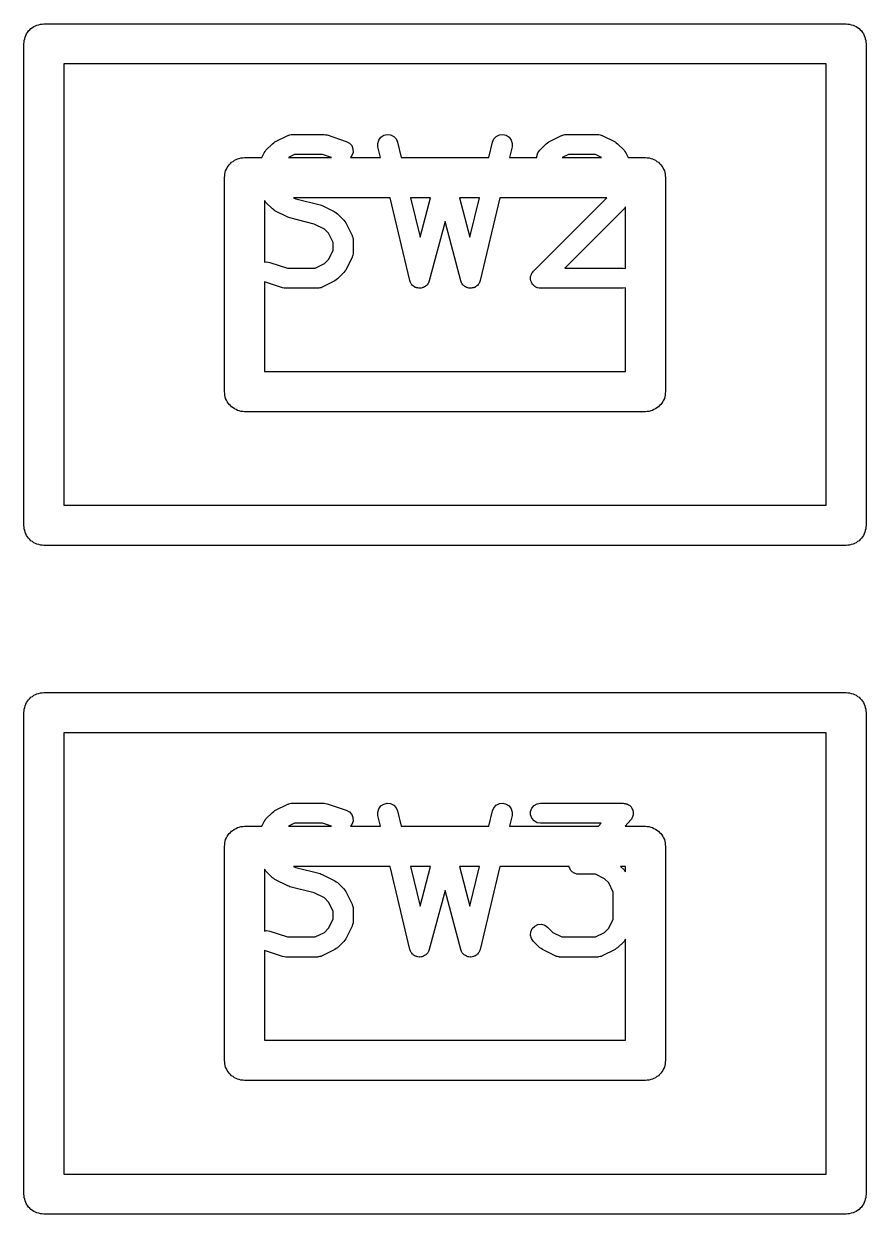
# Model space of a CAD drawing. Extents: x -2.2 to 75.9, y -81.1 to 9.2.
# Drawn here: x 1.35 to 7.65, y -52.45 to -43.55 of the extents above; entities that cross this region are included whole.
import ezdxf

# ---------------------------------------------------------------- set-up
doc = ezdxf.new("R2010")
doc.units = 0
doc.header["$MEASUREMENT"] = 0
doc.layers.add('BLACK', color=7, linetype='CONTINUOUS')

msp = doc.modelspace()

# ---------------------------------------------------------------- linework, layer by layer
at = {"layer": 'Black'}
for p, q in [((1.37853, -43.6149), (1.38509, -43.6036)), ((1.38509, -43.6036), (1.39515, -43.5951)), ((1.39515, -43.5951), (1.40358, -43.5851)), ((1.40358, -43.5851), (1.41495, -43.5785)), ((1.41495, -43.5785), (1.425, -43.5701)), ((1.425, -43.5701), (1.43733, -43.5656)), ((1.43733, -43.5656), (1.4487, -43.559)), ((1.4487, -43.559), (1.46162, -43.5568)), ((1.46162, -43.5568), (1.47395, -43.5523)), ((1.47395, -43.5523), (1.48707, -43.5523)), ((1.48707, -43.5523), (1.5, -43.55)), ((1.5, -43.55), (7.5, -43.55)), ((7.5, -43.55), (7.51293, -43.5523)), ((7.51293, -43.5523), (7.52605, -43.5523)), ((7.52605, -43.5523), (7.53838, -43.5568)), ((7.53838, -43.5568), (7.5513, -43.559)), ((7.5513, -43.559), (7.56267, -43.5656)), ((7.56267, -43.5656), (7.575, -43.5701)), ((7.575, -43.5701), (7.58505, -43.5785)), ((7.58505, -43.5785), (7.59642, -43.5851)), ((7.59642, -43.5851), (7.60485, -43.5951)), ((7.60485, -43.5951), (7.61491, -43.6036)), ((7.61491, -43.6036), (7.62147, -43.6149)), ((1.35, -43.7), (1.35228, -43.6871)), ((1.35228, -43.674), (1.35677, -43.6616)), ((1.35228, -43.6871), (1.35228, -43.674)), ((1.35677, -43.6616), (1.35905, -43.6487)), ((1.35905, -43.6487), (1.36561, -43.6373)), ((1.36561, -43.6373), (1.3701, -43.625)), ((1.3701, -43.625), (1.37853, -43.6149)), ((7.62147, -43.6149), (7.6299, -43.625)), ((7.6299, -43.625), (7.63439, -43.6373)), ((7.63439, -43.6373), (7.64095, -43.6487)), ((7.64095, -43.6487), (7.64323, -43.6616)), ((7.64323, -43.6616), (7.64772, -43.674)), ((7.64772, -43.674), (7.64772, -43.6871)), ((7.64772, -43.6871), (7.65, -43.7)), ((1.35, -47.3), (1.35, -43.7)), ((7.65, -43.7), (7.65, -47.3)), ((1.65, -43.85), (1.65, -47.15)), ((7.35, -43.85), (1.65, -43.85)), ((7.35, -47.15), (7.35, -43.85)), ((3.22836, -44.4329), (3.3236, -44.3853)), ((3.3236, -44.3853), (3.32775, -44.3841)), ((3.32775, -44.3841), (3.33149, -44.3819)), ((3.33149, -44.3819), (3.34015, -44.3804)), ((3.34015, -44.3804), (3.34857, -44.3779)), ((3.34857, -44.3779), (3.35288, -44.3781)), ((3.35288, -44.3781), (3.35714, -44.3774)), ((3.35714, -44.3774), (3.59524, -44.3774)), ((3.59524, -44.3774), (3.60708, -44.3795)), ((3.60708, -44.3795), (3.61896, -44.3812)), ((3.61896, -44.3812), (3.76181, -44.4288)), ((4.00437, -44.4188), (4.0199, -44.3979)), ((4.0199, -44.3979), (4.04165, -44.3835)), ((4.04165, -44.3835), (4.06699, -44.3775)), ((4.06699, -44.3775), (4.09286, -44.3805)), ((4.09286, -44.3805), (4.11615, -44.3922)), ((4.11615, -44.3922), (4.13405, -44.4111)), ((4.86595, -44.4111), (4.88385, -44.3922)), ((4.88385, -44.3922), (4.90714, -44.3805)), ((4.90714, -44.3805), (4.93301, -44.3775)), ((4.93301, -44.3775), (4.95835, -44.3835)), ((4.95835, -44.3835), (4.9801, -44.3979)), ((4.9801, -44.3979), (4.99563, -44.4188)), ((5.27598, -44.4329), (5.37122, -44.3853)), ((5.37122, -44.3853), (5.37536, -44.3841)), ((5.37536, -44.3841), (5.37911, -44.3819)), ((5.37911, -44.3819), (5.38777, -44.3804)), ((5.38777, -44.3804), (5.39619, -44.3779)), ((5.39619, -44.3779), (5.4005, -44.3781)), ((5.4005, -44.3781), (5.40476, -44.3774)), ((5.40476, -44.3774), (5.64286, -44.3774)), ((5.64286, -44.3774), (5.64712, -44.3781)), ((5.64712, -44.3781), (5.65143, -44.3779)), ((5.65143, -44.3779), (5.65985, -44.3804)), ((5.65985, -44.3804), (5.66851, -44.3819)), ((5.66851, -44.3819), (5.67226, -44.3841)), ((5.67226, -44.3841), (5.6764, -44.3853)), ((5.6764, -44.3853), (5.77164, -44.4329)), ((3.15437, -44.5044), (3.16125, -44.4946)), ((3.16125, -44.4946), (3.20887, -44.447)), ((3.20887, -44.447), (3.21871, -44.4401)), ((3.21871, -44.4401), (3.22836, -44.4329)), ((3.76181, -44.4288), (3.78472, -44.4413)), ((3.78472, -44.4413), (3.802, -44.4607)), ((3.802, -44.4607), (3.81157, -44.485)), ((3.81157, -44.485), (3.81228, -44.511)), ((3.99693, -44.4438), (4.00437, -44.4188)), ((3.99847, -44.4698), (3.99693, -44.4438)), ((4.01757, -44.55), (3.99847, -44.4698)), ((4.13405, -44.4111), (4.14439, -44.435)), ((4.14439, -44.435), (4.17177, -44.55)), ((4.82823, -44.55), (4.85561, -44.435)), ((4.85561, -44.435), (4.86595, -44.4111)), ((5.00153, -44.4698), (4.98243, -44.55)), ((4.99563, -44.4188), (5.00307, -44.4438)), ((5.00307, -44.4438), (5.00153, -44.4698)), ((5.19393, -44.5159), (5.20887, -44.4946)), ((5.20887, -44.4946), (5.25649, -44.447)), ((5.25649, -44.447), (5.26633, -44.4401)), ((5.26633, -44.4401), (5.27598, -44.4329)), ((5.77164, -44.4329), (5.7813, -44.4401)), ((5.7813, -44.4401), (5.79113, -44.447)), ((5.79113, -44.447), (5.83875, -44.4946)), ((5.83875, -44.4946), (5.84563, -44.5044)), ((2.89515, -44.5951), (2.90358, -44.5851)), ((2.90358, -44.5851), (2.91495, -44.5785)), ((2.91495, -44.5785), (2.925, -44.5701)), ((2.925, -44.5701), (2.93733, -44.5656)), ((2.93733, -44.5656), (2.9487, -44.559)), ((2.9487, -44.559), (2.96162, -44.5568)), ((2.96162, -44.5568), (2.97395, -44.5523)), ((2.97395, -44.5523), (2.98707, -44.5523)), ((2.98707, -44.5523), (3, -44.55)), ((3, -44.55), (3.12924, -44.55)), ((3.12924, -44.55), (3.1472, -44.5141)), ((3.1472, -44.5141), (3.15437, -44.5044)), ((3.37485, -44.5274), (3.32961, -44.55)), ((3.32961, -44.55), (3.65092, -44.55)), ((3.58307, -44.5274), (3.37485, -44.5274)), ((3.65092, -44.55), (3.58307, -44.5274)), ((3.80405, -44.5357), (3.79271, -44.55)), ((3.79271, -44.55), (4.01757, -44.55)), ((3.81228, -44.511), (3.80405, -44.5357)), ((4.17177, -44.55), (4.82823, -44.55)), ((4.98243, -44.55), (5.18797, -44.55)), ((5.18719, -44.5411), (5.19393, -44.5159)), ((5.18797, -44.55), (5.18719, -44.5411)), ((5.42247, -44.5274), (5.37723, -44.55)), ((5.37723, -44.55), (5.67039, -44.55)), ((5.62515, -44.5274), (5.42247, -44.5274)), ((5.67039, -44.55), (5.62515, -44.5274)), ((5.84563, -44.5044), (5.8528, -44.5141)), ((5.8528, -44.5141), (5.87076, -44.55)), ((5.87076, -44.55), (6, -44.55)), ((6, -44.55), (6.01293, -44.5523)), ((6.01293, -44.5523), (6.02605, -44.5523)), ((6.02605, -44.5523), (6.03838, -44.5568)), ((6.03838, -44.5568), (6.0513, -44.559)), ((6.0513, -44.559), (6.06267, -44.5656)), ((6.06267, -44.5656), (6.075, -44.5701)), ((6.075, -44.5701), (6.08505, -44.5785)), ((6.08505, -44.5785), (6.09642, -44.5851)), ((6.09642, -44.5851), (6.10485, -44.5951)), ((2.85228, -44.674), (2.85677, -44.6616)), ((2.85228, -44.6871), (2.85228, -44.674)), ((2.85677, -44.6616), (2.85905, -44.6487)), ((2.85905, -44.6487), (2.86561, -44.6373)), ((2.86561, -44.6373), (2.8701, -44.625)), ((2.8701, -44.625), (2.87853, -44.6149)), ((2.87853, -44.6149), (2.88509, -44.6036)), ((2.88509, -44.6036), (2.89515, -44.5951)), ((6.10485, -44.5951), (6.11491, -44.6036)), ((6.11491, -44.6036), (6.12147, -44.6149)), ((6.12147, -44.6149), (6.1299, -44.625)), ((6.1299, -44.625), (6.13439, -44.6373)), ((6.13439, -44.6373), (6.14095, -44.6487)), ((6.14095, -44.6487), (6.14323, -44.6616)), ((6.14323, -44.6616), (6.14772, -44.674)), ((6.14772, -44.674), (6.14772, -44.6871)), ((2.85, -44.7), (2.85228, -44.6871)), ((2.85, -46.3), (2.85, -44.7)), ((6.14772, -44.6871), (6.15, -44.7)), ((6.15, -44.7), (6.15, -46.3)), ((4.089, -44.85), (3.36771, -44.85)), ((3.36771, -44.85), (3.38332, -44.8578)), ((4.23656, -45.4698), (4.089, -44.85)), ((4.2432, -44.85), (4.31364, -45.1459)), ((4.39254, -44.85), (4.2432, -44.85)), ((4.31364, -45.1459), (4.39254, -44.85)), ((4.60746, -44.85), (4.68636, -45.1459)), ((4.7568, -44.85), (4.60746, -44.85)), ((4.68636, -45.1459), (4.7568, -44.85)), ((4.911, -44.85), (4.76344, -45.4698)), ((5.7106, -44.85), (4.911, -44.85)), ((5.16125, -45.3993), (5.7106, -44.85)), ((3.15437, -44.8765), (3.15, -44.8706)), ((3.15, -44.8706), (3.15, -45.3328)), ((3.16125, -44.8864), (3.15437, -44.8765)), ((3.20887, -44.934), (3.16125, -44.8864)), ((3.21871, -44.9409), (3.20887, -44.934)), ((3.22836, -44.948), (3.21871, -44.9409)), ((3.38332, -44.8578), (3.56581, -44.9034)), ((3.56581, -44.9034), (3.5733, -44.9068)), ((3.5733, -44.9068), (3.58116, -44.9091)), ((3.58116, -44.9091), (3.6764, -44.9567)), ((5.83875, -44.934), (5.39535, -45.3774)), ((5.84123, -44.9304), (5.83875, -44.934)), ((5.84446, -44.9276), (5.84123, -44.9304)), ((5.84864, -44.9199), (5.84446, -44.9276)), ((5.85, -44.9179), (5.84864, -44.9199)), ((5.85, -45.3803), (5.85, -44.9179)), ((3.3236, -44.9957), (3.22836, -44.948)), ((3.33146, -44.998), (3.3236, -44.9957)), ((3.33895, -45.0013), (3.33146, -44.998)), ((3.52144, -45.047), (3.33895, -45.0013)), ((3.6764, -44.9567), (3.68606, -44.9639)), ((3.68606, -44.9639), (3.69589, -44.9708)), ((3.69589, -44.9708), (3.74351, -45.0184)), ((3.74351, -45.0184), (3.75039, -45.0282)), ((3.75039, -45.0282), (3.75756, -45.0379)), ((4.5, -45.0292), (4.38199, -45.4717)), ((4.61801, -45.4717), (4.5, -45.0292)), ((3.59843, -45.0854), (3.52144, -45.047)), ((3.62884, -45.1159), (3.59843, -45.0854)), ((3.6631, -45.1844), (3.62884, -45.1159)), ((3.75756, -45.0379), (3.80518, -45.1331)), ((3.6631, -45.2442), (3.6631, -45.1844)), ((3.80518, -45.1331), (3.80641, -45.1373)), ((3.80641, -45.1373), (3.80857, -45.141)), ((3.80857, -45.141), (3.8101, -45.1497)), ((3.8101, -45.1497), (3.8126, -45.1581)), ((3.8126, -45.1581), (3.81234, -45.1624)), ((3.81234, -45.1624), (3.8131, -45.1667)), ((3.8131, -45.1667), (3.8131, -45.2619)), ((3.62884, -45.3127), (3.6631, -45.2442)), ((3.80518, -45.2954), (3.75756, -45.3907)), ((3.80641, -45.2913), (3.80518, -45.2954)), ((3.80857, -45.2876), (3.80641, -45.2913)), ((3.8101, -45.2789), (3.80857, -45.2876)), ((3.8126, -45.2705), (3.8101, -45.2789)), ((3.8131, -45.2619), (3.81234, -45.2662)), ((3.81234, -45.2662), (3.8126, -45.2705)), ((3.15, -45.3328), (3.16462, -45.3298)), ((3.16462, -45.3298), (3.19038, -45.3336)), ((3.19038, -45.3336), (3.32169, -45.3774)), ((3.32169, -45.3774), (3.52991, -45.3774)), ((3.52991, -45.3774), (3.59843, -45.3431)), ((3.59843, -45.3431), (3.62884, -45.3127)), ((5.39535, -45.3774), (5.83333, -45.3774)), ((5.83333, -45.3774), (5.85, -45.3803)), ((3.28581, -45.5235), (3.15, -45.4783)), ((3.15, -45.4783), (3.15, -46.15)), ((3.6764, -45.4718), (3.58116, -45.5195)), ((3.68606, -45.4647), (3.6764, -45.4718)), ((3.69589, -45.4578), (3.68606, -45.4647)), ((3.74351, -45.4102), (3.69589, -45.4578)), ((3.75039, -45.4003), (3.74351, -45.4102)), ((3.75756, -45.3907), (3.75039, -45.4003)), ((4.2396, -45.4768), (4.23656, -45.4698)), ((4.24159, -45.4842), (4.2396, -45.4768)), ((4.37877, -45.4786), (4.37658, -45.486)), ((4.38199, -45.4717), (4.37877, -45.4786)), ((4.62123, -45.4786), (4.61801, -45.4717)), ((4.62342, -45.486), (4.62123, -45.4786)), ((4.7604, -45.4768), (4.75841, -45.4842)), ((4.76344, -45.4698), (4.7604, -45.4768)), ((5.13957, -45.4458), (5.14042, -45.4427)), ((5.14042, -45.4556), (5.13957, -45.4458)), ((5.14042, -45.4394), (5.14378, -45.4301)), ((5.14042, -45.4427), (5.14042, -45.4394)), ((5.14042, -45.4654), (5.14042, -45.4556)), ((5.14155, -45.4685), (5.14042, -45.4654)), ((5.14184, -45.4718), (5.14155, -45.4685)), ((5.14598, -45.4807), (5.14184, -45.4718)), ((5.14378, -45.4301), (5.14631, -45.4207)), ((5.14631, -45.4207), (5.1482, -45.418)), ((5.1482, -45.418), (5.14933, -45.4149)), ((5.14933, -45.4149), (5.15563, -45.4074)), ((5.15563, -45.4074), (5.16125, -45.3993)), ((3.29769, -45.5253), (3.28581, -45.5235)), ((3.30952, -45.5274), (3.29769, -45.5253)), ((3.54762, -45.5274), (3.30952, -45.5274)), ((3.55188, -45.5266), (3.54762, -45.5274)), ((3.55619, -45.5269), (3.55188, -45.5266)), ((3.56461, -45.5244), (3.55619, -45.5269)), ((3.57327, -45.5229), (3.56461, -45.5244)), ((3.57702, -45.5207), (3.57327, -45.5229)), ((3.58116, -45.5195), (3.57702, -45.5207)), ((4.24473, -45.4886), (4.24159, -45.4842)), ((4.2469, -45.4937), (4.24473, -45.4886)), ((4.25216, -45.4992), (4.2469, -45.4937)), ((4.25655, -45.5055), (4.25216, -45.4992)), ((4.26104, -45.5086), (4.25655, -45.5055)), ((4.2648, -45.5126), (4.26104, -45.5086)), ((4.27163, -45.516), (4.2648, -45.5126)), ((4.27791, -45.5204), (4.27163, -45.516)), ((4.2832, -45.5218), (4.27791, -45.5204)), ((4.28809, -45.5243), (4.2832, -45.5218)), ((4.29569, -45.5251), (4.28809, -45.5243)), ((4.30308, -45.5271), (4.29569, -45.5251)), ((4.30853, -45.5266), (4.30308, -45.5271)), ((4.31396, -45.5272), (4.30853, -45.5266)), ((4.32141, -45.5255), (4.31396, -45.5272)), ((4.32902, -45.5248), (4.32141, -45.5255)), ((4.33397, -45.5225), (4.32902, -45.5248)), ((4.3393, -45.5212), (4.33397, -45.5225)), ((4.34569, -45.517), (4.3393, -45.5212)), ((4.35262, -45.5138), (4.34569, -45.517)), ((4.35648, -45.5099), (4.35262, -45.5138)), ((4.36105, -45.5069), (4.35648, -45.5099)), ((4.36561, -45.5007), (4.36105, -45.5069)), ((4.37101, -45.4953), (4.36561, -45.5007)), ((4.37332, -45.4904), (4.37101, -45.4953)), ((4.37658, -45.486), (4.37332, -45.4904)), ((4.62668, -45.4904), (4.62342, -45.486)), ((4.62899, -45.4953), (4.62668, -45.4904)), ((4.63439, -45.5007), (4.62899, -45.4953)), ((4.63895, -45.5069), (4.63439, -45.5007)), ((4.64352, -45.5099), (4.63895, -45.5069)), ((4.64739, -45.5138), (4.64352, -45.5099)), ((4.65431, -45.517), (4.64739, -45.5138)), ((4.6607, -45.5212), (4.65431, -45.517)), ((4.66602, -45.5225), (4.6607, -45.5212)), ((4.67098, -45.5248), (4.66602, -45.5225)), ((4.6786, -45.5255), (4.67098, -45.5248)), ((4.68604, -45.5272), (4.6786, -45.5255)), ((4.69147, -45.5266), (4.68604, -45.5272)), ((4.69692, -45.5271), (4.69147, -45.5266)), ((4.70432, -45.5251), (4.69692, -45.5271)), ((4.71191, -45.5243), (4.70432, -45.5251)), ((4.7168, -45.5218), (4.71191, -45.5243)), ((4.72209, -45.5204), (4.7168, -45.5218)), ((4.72837, -45.516), (4.72209, -45.5204)), ((4.7352, -45.5126), (4.72837, -45.516)), ((4.73895, -45.5086), (4.7352, -45.5126)), ((4.74345, -45.5055), (4.73895, -45.5086)), ((4.74784, -45.4992), (4.74345, -45.5055)), ((4.7531, -45.4937), (4.74784, -45.4992)), ((4.75527, -45.4886), (4.7531, -45.4937)), ((4.75841, -45.4842), (4.75527, -45.4886)), ((5.14933, -45.4899), (5.14598, -45.4807)), ((5.15145, -45.4924), (5.14933, -45.4899)), ((5.15285, -45.4954), (5.15145, -45.4924)), ((5.15978, -45.5023), (5.15285, -45.4954)), ((5.16608, -45.5098), (5.15978, -45.5023)), ((5.16893, -45.5115), (5.16608, -45.5098)), ((5.17127, -45.5138), (5.16893, -45.5115)), ((5.18015, -45.518), (5.17127, -45.5138)), ((5.18863, -45.5229), (5.18015, -45.518)), ((5.19188, -45.5234), (5.18863, -45.5229)), ((5.19487, -45.5248), (5.19188, -45.5234)), ((5.20464, -45.5257), (5.19487, -45.5248)), ((5.21429, -45.5274), (5.20464, -45.5257)), ((5.83333, -45.5274), (5.21429, -45.5274)), ((5.85, -45.5244), (5.83333, -45.5274)), ((5.85, -46.15), (5.85, -45.5244)), ((3.15, -46.15), (5.85, -46.15)), ((2.85228, -46.3129), (2.85, -46.3)), ((2.85228, -46.326), (2.85228, -46.3129)), ((2.85677, -46.3384), (2.85228, -46.326)), ((2.85905, -46.3513), (2.85677, -46.3384)), ((2.86561, -46.3627), (2.85905, -46.3513)), ((2.8701, -46.375), (2.86561, -46.3627)), ((6.13439, -46.3627), (6.1299, -46.375)), ((6.14095, -46.3513), (6.13439, -46.3627)), ((6.14323, -46.3384), (6.14095, -46.3513)), ((6.14772, -46.326), (6.14323, -46.3384)), ((6.15, -46.3), (6.14772, -46.3129)), ((6.14772, -46.3129), (6.14772, -46.326)), ((2.87853, -46.3851), (2.8701, -46.375)), ((2.88509, -46.3964), (2.87853, -46.3851)), ((2.89515, -46.4049), (2.88509, -46.3964)), ((2.90358, -46.4149), (2.89515, -46.4049)), ((2.91495, -46.4215), (2.90358, -46.4149)), ((2.925, -46.4299), (2.91495, -46.4215)), ((2.93733, -46.4344), (2.925, -46.4299)), ((2.9487, -46.441), (2.93733, -46.4344)), ((2.96162, -46.4432), (2.9487, -46.441)), ((2.97395, -46.4477), (2.96162, -46.4432)), ((2.98707, -46.4477), (2.97395, -46.4477)), ((3, -46.45), (2.98707, -46.4477)), ((6, -46.45), (3, -46.45)), ((6.01293, -46.4477), (6, -46.45)), ((6.02605, -46.4477), (6.01293, -46.4477)), ((6.03838, -46.4432), (6.02605, -46.4477)), ((6.0513, -46.441), (6.03838, -46.4432)), ((6.06267, -46.4344), (6.0513, -46.441)), ((6.075, -46.4299), (6.06267, -46.4344)), ((6.08505, -46.4215), (6.075, -46.4299)), ((6.09642, -46.4149), (6.08505, -46.4215)), ((6.10485, -46.4049), (6.09642, -46.4149)), ((6.11491, -46.3964), (6.10485, -46.4049)), ((6.12147, -46.3851), (6.11491, -46.3964)), ((6.1299, -46.375), (6.12147, -46.3851)), ((1.65, -47.15), (7.35, -47.15)), ((1.35228, -47.3129), (1.35, -47.3)), ((1.35228, -47.326), (1.35228, -47.3129)), ((1.35677, -47.3384), (1.35228, -47.326)), ((1.35905, -47.3513), (1.35677, -47.3384)), ((7.64323, -47.3384), (7.64095, -47.3513)), ((7.64772, -47.326), (7.64323, -47.3384)), ((7.65, -47.3), (7.64772, -47.3129)), ((7.64772, -47.3129), (7.64772, -47.326)), ((1.36561, -47.3627), (1.35905, -47.3513)), ((1.3701, -47.375), (1.36561, -47.3627)), ((1.37853, -47.3851), (1.3701, -47.375)), ((1.38509, -47.3964), (1.37853, -47.3851)), ((1.39515, -47.4049), (1.38509, -47.3964)), ((1.40358, -47.4149), (1.39515, -47.4049)), ((1.41495, -47.4215), (1.40358, -47.4149)), ((1.425, -47.4299), (1.41495, -47.4215)), ((1.43733, -47.4344), (1.425, -47.4299)), ((1.4487, -47.441), (1.43733, -47.4344)), ((7.56267, -47.4344), (7.5513, -47.441)), ((7.575, -47.4299), (7.56267, -47.4344)), ((7.58505, -47.4215), (7.575, -47.4299)), ((7.59642, -47.4149), (7.58505, -47.4215)), ((7.60485, -47.4049), (7.59642, -47.4149)), ((7.61491, -47.3964), (7.60485, -47.4049)), ((7.62147, -47.3851), (7.61491, -47.3964)), ((7.6299, -47.375), (7.62147, -47.3851)), ((7.63439, -47.3627), (7.6299, -47.375)), ((7.64095, -47.3513), (7.63439, -47.3627)), ((1.46162, -47.4432), (1.4487, -47.441)), ((1.47395, -47.4477), (1.46162, -47.4432)), ((1.48707, -47.4477), (1.47395, -47.4477)), ((1.5, -47.45), (1.48707, -47.4477)), ((7.5, -47.45), (1.5, -47.45)), ((7.51293, -47.4477), (7.5, -47.45)), ((7.52605, -47.4477), (7.51293, -47.4477)), ((7.53838, -47.4432), (7.52605, -47.4477)), ((7.5513, -47.441), (7.53838, -47.4432)), ((1.39515, -48.5951), (1.40358, -48.5851)), ((1.40358, -48.5851), (1.41495, -48.5785)), ((1.41495, -48.5785), (1.425, -48.5701)), ((1.425, -48.5701), (1.43733, -48.5656)), ((1.43733, -48.5656), (1.4487, -48.559)), ((1.4487, -48.559), (1.46162, -48.5568)), ((1.46162, -48.5568), (1.47395, -48.5523)), ((1.47395, -48.5523), (1.48707, -48.5523)), ((1.48707, -48.5523), (1.5, -48.55)), ((1.5, -48.55), (7.5, -48.55)), ((7.5, -48.55), (7.51293, -48.5523)), ((7.51293, -48.5523), (7.52605, -48.5523)), ((7.52605, -48.5523), (7.53838, -48.5568)), ((7.53838, -48.5568), (7.5513, -48.559)), ((7.5513, -48.559), (7.56267, -48.5656)), ((7.56267, -48.5656), (7.575, -48.5701)), ((7.575, -48.5701), (7.58505, -48.5785)), ((7.58505, -48.5785), (7.59642, -48.5851)), ((7.59642, -48.5851), (7.60485, -48.5951)), ((1.35228, -48.674), (1.35677, -48.6616)), ((1.35228, -48.6871), (1.35228, -48.674)), ((1.35677, -48.6616), (1.35905, -48.6487)), ((1.35905, -48.6487), (1.36561, -48.6373)), ((1.36561, -48.6373), (1.3701, -48.625)), ((1.3701, -48.625), (1.37853, -48.6149)), ((1.37853, -48.6149), (1.38509, -48.6036)), ((1.38509, -48.6036), (1.39515, -48.5951)), ((7.60485, -48.5951), (7.61491, -48.6036)), ((7.61491, -48.6036), (7.62147, -48.6149)), ((7.62147, -48.6149), (7.6299, -48.625)), ((7.6299, -48.625), (7.63439, -48.6373)), ((7.63439, -48.6373), (7.64095, -48.6487)), ((7.64095, -48.6487), (7.64323, -48.6616)), ((7.64323, -48.6616), (7.64772, -48.674)), ((7.64772, -48.674), (7.64772, -48.6871)), ((1.35, -48.7), (1.35228, -48.6871)), ((1.35, -52.3), (1.35, -48.7)), ((7.64772, -48.6871), (7.65, -48.7)), ((7.65, -48.7), (7.65, -52.3)), ((1.65, -48.85), (1.65, -52.15)), ((7.35, -48.85), (1.65, -48.85)), ((7.35, -52.15), (7.35, -48.85)), ((3.22836, -49.4329), (3.3236, -49.3853)), ((3.3236, -49.3853), (3.32775, -49.3841)), ((3.32775, -49.3841), (3.33149, -49.3819)), ((3.33149, -49.3819), (3.34015, -49.3804)), ((3.34015, -49.3804), (3.34857, -49.3779)), ((3.34857, -49.3779), (3.35288, -49.3781)), ((3.35288, -49.3781), (3.35714, -49.3774)), ((3.35714, -49.3774), (3.59524, -49.3774)), ((3.59524, -49.3774), (3.60708, -49.3795)), ((3.60708, -49.3795), (3.61896, -49.3812)), ((3.61896, -49.3812), (3.76181, -49.4288)), ((4.0199, -49.3979), (4.04165, -49.3835)), ((4.04165, -49.3835), (4.06699, -49.3775)), ((4.06699, -49.3775), (4.09286, -49.3805)), ((4.09286, -49.3805), (4.11615, -49.3922)), ((4.11615, -49.3922), (4.13405, -49.4111)), ((4.86595, -49.4111), (4.88385, -49.3922)), ((4.88385, -49.3922), (4.90714, -49.3805)), ((4.90714, -49.3805), (4.93301, -49.3775)), ((4.93301, -49.3775), (4.95835, -49.3835)), ((4.95835, -49.3835), (4.9801, -49.3979)), ((5.14933, -49.4149), (5.16608, -49.3949)), ((5.16608, -49.3949), (5.18863, -49.3819)), ((5.18863, -49.3819), (5.21429, -49.3774)), ((5.21429, -49.3774), (5.83333, -49.3774)), ((5.83333, -49.3774), (5.84055, -49.3787)), ((5.84055, -49.3787), (5.84788, -49.3788)), ((5.84788, -49.3788), (5.85329, -49.3809)), ((5.85329, -49.3809), (5.85899, -49.3819)), ((5.85899, -49.3819), (5.86533, -49.3856)), ((5.86533, -49.3856), (5.87217, -49.3882)), ((5.87217, -49.3882), (5.87653, -49.392)), ((5.87653, -49.392), (5.88154, -49.3949)), ((5.88154, -49.3949), (5.88625, -49.4005)), ((3.16125, -49.4946), (3.20887, -49.447)), ((3.20887, -49.447), (3.21871, -49.4401)), ((3.21871, -49.4401), (3.22836, -49.4329)), ((3.76181, -49.4288), (3.78472, -49.4413)), ((3.78472, -49.4413), (3.802, -49.4607)), ((3.802, -49.4607), (3.81157, -49.485)), ((3.99693, -49.4437), (4.00437, -49.4188)), ((3.99847, -49.4698), (3.99693, -49.4437)), ((4.01757, -49.55), (3.99847, -49.4698)), ((4.00437, -49.4188), (4.0199, -49.3979)), ((4.13405, -49.4111), (4.14439, -49.435)), ((4.14439, -49.435), (4.17177, -49.55)), ((4.82823, -49.55), (4.85561, -49.435)), ((4.85561, -49.435), (4.86595, -49.4111)), ((4.9801, -49.3979), (4.99563, -49.4188)), ((5.00153, -49.4698), (4.98243, -49.55)), ((4.99563, -49.4188), (5.00307, -49.4437)), ((5.00307, -49.4437), (5.00153, -49.4698)), ((5.14042, -49.4394), (5.14933, -49.4149)), ((5.14042, -49.4654), (5.14042, -49.4394)), ((5.14933, -49.4899), (5.14042, -49.4654)), ((5.88625, -49.4005), (5.89177, -49.4054)), ((5.89177, -49.4054), (5.89457, -49.4104)), ((5.89457, -49.4104), (5.89829, -49.4149)), ((5.89829, -49.4149), (5.90079, -49.4218)), ((5.90327, -49.4795), (5.90027, -49.4844)), ((5.90079, -49.4218), (5.90433, -49.4282)), ((5.90469, -49.4723), (5.90327, -49.4795)), ((5.90433, -49.4282), (5.90521, -49.4339)), ((5.90719, -49.4654), (5.90469, -49.4723)), ((5.90521, -49.4339), (5.90719, -49.4394)), ((5.90719, -49.4394), (5.90719, -49.4467)), ((5.90719, -49.4467), (5.90832, -49.4539)), ((5.90832, -49.4539), (5.90719, -49.4596)), ((5.90719, -49.4596), (5.90719, -49.4654)), ((2.91495, -49.5785), (2.925, -49.5701)), ((2.925, -49.5701), (2.93733, -49.5656)), ((2.93733, -49.5656), (2.9487, -49.559)), ((2.9487, -49.559), (2.96162, -49.5568)), ((2.96162, -49.5568), (2.97395, -49.5523)), ((2.97395, -49.5523), (2.98707, -49.5523)), ((2.98707, -49.5523), (3, -49.55)), ((3, -49.55), (3.12924, -49.55)), ((3.12924, -49.55), (3.1472, -49.5141)), ((3.1472, -49.5141), (3.15437, -49.5044)), ((3.15437, -49.5044), (3.16125, -49.4946)), ((3.37485, -49.5274), (3.32961, -49.55)), ((3.32961, -49.55), (3.65092, -49.55)), ((3.58307, -49.5274), (3.37485, -49.5274)), ((3.65092, -49.55), (3.58307, -49.5274)), ((3.80405, -49.5357), (3.79271, -49.55)), ((3.79271, -49.55), (4.01757, -49.55)), ((3.81228, -49.511), (3.80405, -49.5357)), ((3.81157, -49.485), (3.81228, -49.511)), ((4.17177, -49.55), (4.82823, -49.55)), ((4.98243, -49.55), (5.64826, -49.55)), ((5.16608, -49.5098), (5.14933, -49.4899)), ((5.18863, -49.5229), (5.16608, -49.5098)), ((5.21429, -49.5274), (5.18863, -49.5229)), ((5.66805, -49.5274), (5.21429, -49.5274)), ((5.64826, -49.55), (5.66805, -49.5274)), ((5.88978, -49.5018), (5.84757, -49.55)), ((5.84757, -49.55), (6, -49.55)), ((5.89357, -49.4955), (5.88978, -49.5018)), ((5.89829, -49.4899), (5.89357, -49.4955)), ((5.90027, -49.4844), (5.89829, -49.4899)), ((6, -49.55), (6.01293, -49.5523)), ((6.01293, -49.5523), (6.02605, -49.5523)), ((6.02605, -49.5523), (6.03838, -49.5568)), ((6.03838, -49.5568), (6.0513, -49.559)), ((6.0513, -49.559), (6.06267, -49.5656)), ((6.06267, -49.5656), (6.075, -49.5701)), ((6.075, -49.5701), (6.08505, -49.5785)), ((2.85228, -49.674), (2.85677, -49.6616)), ((2.85677, -49.6616), (2.85905, -49.6487)), ((2.85905, -49.6487), (2.86561, -49.6373)), ((2.86561, -49.6373), (2.8701, -49.625)), ((2.8701, -49.625), (2.87853, -49.6149)), ((2.87853, -49.6149), (2.88509, -49.6036)), ((2.88509, -49.6036), (2.89515, -49.5951)), ((2.89515, -49.5951), (2.90358, -49.5851)), ((2.90358, -49.5851), (2.91495, -49.5785)), ((6.08505, -49.5785), (6.09642, -49.5851)), ((6.09642, -49.5851), (6.10485, -49.5951)), ((6.10485, -49.5951), (6.11491, -49.6036)), ((6.11491, -49.6036), (6.12147, -49.6149)), ((6.12147, -49.6149), (6.1299, -49.625)), ((6.1299, -49.625), (6.13439, -49.6373)), ((6.13439, -49.6373), (6.14095, -49.6487)), ((6.14095, -49.6487), (6.14323, -49.6616)), ((6.14323, -49.6616), (6.14772, -49.674)), ((2.85, -49.7), (2.85228, -49.6871)), ((2.85, -51.3), (2.85, -49.7)), ((2.85228, -49.6871), (2.85228, -49.674)), ((6.14772, -49.674), (6.14772, -49.6871)), ((6.14772, -49.6871), (6.15, -49.7)), ((6.15, -49.7), (6.15, -51.3)), ((3.15437, -49.8765), (3.15, -49.8706)), ((3.15, -49.8706), (3.15, -50.3328)), ((3.16125, -49.8864), (3.15437, -49.8765)), ((3.20887, -49.934), (3.16125, -49.8864)), ((4.089, -49.85), (3.36771, -49.85)), ((3.36771, -49.85), (3.38332, -49.8578)), ((3.38332, -49.8578), (3.56581, -49.9034)), ((3.56581, -49.9034), (3.5733, -49.9068)), ((3.5733, -49.9068), (3.58116, -49.9091)), ((3.58116, -49.9091), (3.6764, -49.9567)), ((4.23656, -50.4698), (4.089, -49.85)), ((4.2432, -49.85), (4.31364, -50.1459)), ((4.39254, -49.85), (4.2432, -49.85)), ((4.31364, -50.1459), (4.39254, -49.85)), ((4.60746, -49.85), (4.68636, -50.1459)), ((4.7568, -49.85), (4.60746, -49.85)), ((4.68636, -50.1459), (4.7568, -49.85)), ((4.911, -49.85), (4.76344, -50.4698)), ((5.42746, -49.85), (4.911, -49.85)), ((5.42812, -49.8518), (5.42746, -49.85)), ((5.42901, -49.8575), (5.42812, -49.8518)), ((5.43254, -49.8639), (5.42901, -49.8575)), ((5.43505, -49.8708), (5.43254, -49.8639)), ((5.43877, -49.8753), (5.43505, -49.8708)), ((5.44156, -49.8803), (5.43877, -49.8753)), ((5.44708, -49.8852), (5.44156, -49.8803)), ((5.45179, -49.8908), (5.44708, -49.8852)), ((5.45681, -49.8937), (5.45179, -49.8908)), ((5.46116, -49.8975), (5.45681, -49.8937)), ((5.468, -49.9001), (5.46116, -49.8975)), ((5.47435, -49.9038), (5.468, -49.9001)), ((5.48005, -49.9048), (5.47435, -49.9038)), ((5.48545, -49.9069), (5.48005, -49.9048)), ((5.49278, -49.9071), (5.48545, -49.9069)), ((5.5, -49.9083), (5.49278, -49.9071)), ((5.62515, -49.9083), (5.5, -49.9083)), ((5.69367, -49.9426), (5.62515, -49.9083)), ((5.81321, -49.85), (5.83875, -49.8755)), ((5.85, -49.85), (5.81321, -49.85)), ((5.83875, -49.8755), (5.84563, -49.8854)), ((5.84563, -49.8854), (5.85, -49.8913)), ((5.85, -49.8913), (5.85, -49.85)), ((3.21871, -49.9409), (3.20887, -49.934)), ((3.22836, -49.948), (3.21871, -49.9409)), ((3.3236, -49.9957), (3.22836, -49.948)), ((3.33146, -49.998), (3.3236, -49.9957)), ((3.33895, -50.0013), (3.33146, -49.998)), ((3.52144, -50.047), (3.33895, -50.0013)), ((3.6764, -49.9567), (3.68606, -49.9639)), ((3.68606, -49.9639), (3.69589, -49.9708)), ((3.69589, -49.9708), (3.74351, -50.0184)), ((5.72408, -49.973), (5.69367, -49.9426)), ((5.75833, -50.0415), (5.72408, -49.973)), ((3.59843, -50.0854), (3.52144, -50.047)), ((3.62884, -50.1159), (3.59843, -50.0854)), ((3.74351, -50.0184), (3.75039, -50.0282)), ((3.75039, -50.0282), (3.75756, -50.0379)), ((3.75756, -50.0379), (3.80518, -50.1331)), ((4.5, -50.0292), (4.38199, -50.4717)), ((4.61801, -50.4717), (4.5, -50.0292)), ((5.75833, -50.2442), (5.75833, -50.0415)), ((3.6631, -50.1844), (3.62884, -50.1159)), ((3.6631, -50.2442), (3.6631, -50.1844)), ((3.80518, -50.1331), (3.80641, -50.1373)), ((3.80641, -50.1373), (3.80857, -50.141)), ((3.80857, -50.141), (3.8101, -50.1497)), ((3.8101, -50.1497), (3.8126, -50.1581)), ((3.8126, -50.1581), (3.81234, -50.1624)), ((3.81234, -50.1624), (3.8131, -50.1667)), ((3.8131, -50.1667), (3.8131, -50.2619)), ((3.62884, -50.3127), (3.6631, -50.2442)), ((3.8101, -50.2789), (3.80857, -50.2876)), ((3.8126, -50.2705), (3.8101, -50.2789)), ((3.8131, -50.2619), (3.81234, -50.2662)), ((3.81234, -50.2662), (3.8126, -50.2705)), ((5.17127, -50.2957), (5.19487, -50.2847)), ((5.19487, -50.2847), (5.22082, -50.2824)), ((5.22082, -50.2824), (5.24598, -50.2892)), ((5.72408, -50.3127), (5.75833, -50.2442)), ((3.15, -50.3328), (3.16462, -50.3298)), ((3.16462, -50.3298), (3.19038, -50.3336)), ((3.19038, -50.3336), (3.32169, -50.3774)), ((3.52991, -50.3774), (3.59843, -50.3431)), ((3.59843, -50.3431), (3.62884, -50.3127)), ((3.80518, -50.2954), (3.75756, -50.3907)), ((3.80641, -50.2913), (3.80518, -50.2954)), ((3.80857, -50.2876), (3.80641, -50.2913)), ((5.13957, -50.3637), (5.14184, -50.3377)), ((5.14631, -50.3888), (5.13957, -50.3637)), ((5.14184, -50.3377), (5.15285, -50.3141)), ((5.15285, -50.3141), (5.17127, -50.2957)), ((5.24598, -50.2892), (5.26732, -50.3041)), ((5.26732, -50.3041), (5.30633, -50.3431)), ((5.30633, -50.3431), (5.37485, -50.3774)), ((5.62515, -50.3774), (5.69367, -50.3431)), ((5.69367, -50.3431), (5.72408, -50.3127)), ((3.32169, -50.3774), (3.52991, -50.3774)), ((3.69589, -50.4578), (3.68606, -50.4647)), ((3.74351, -50.4102), (3.69589, -50.4578)), ((3.75039, -50.4003), (3.74351, -50.4102)), ((3.75756, -50.3907), (3.75039, -50.4003)), ((5.16125, -50.4102), (5.14631, -50.3888)), ((5.20887, -50.4578), (5.16125, -50.4102)), ((5.21871, -50.4647), (5.20887, -50.4578)), ((5.37485, -50.3774), (5.62515, -50.3774)), ((5.79113, -50.4578), (5.7813, -50.4647)), ((5.83875, -50.4102), (5.79113, -50.4578)), ((5.84563, -50.4003), (5.83875, -50.4102)), ((5.85, -50.3945), (5.84563, -50.4003)), ((5.85, -51.15), (5.85, -50.3945)), ((3.28581, -50.5235), (3.15, -50.4783)), ((3.15, -50.4783), (3.15, -51.15)), ((3.29769, -50.5253), (3.28581, -50.5235)), ((3.30952, -50.5274), (3.29769, -50.5253)), ((3.54762, -50.5274), (3.30952, -50.5274)), ((3.55188, -50.5266), (3.54762, -50.5274)), ((3.55619, -50.5269), (3.55188, -50.5266)), ((3.56461, -50.5244), (3.55619, -50.5269)), ((3.57327, -50.5229), (3.56461, -50.5244)), ((3.57702, -50.5207), (3.57327, -50.5229)), ((3.58116, -50.5195), (3.57702, -50.5207)), ((3.6764, -50.4718), (3.58116, -50.5195)), ((3.68606, -50.4647), (3.6764, -50.4718)), ((4.2396, -50.4768), (4.23656, -50.4698)), ((4.24159, -50.4842), (4.2396, -50.4768)), ((4.24473, -50.4886), (4.24159, -50.4842)), ((4.2469, -50.4937), (4.24473, -50.4886)), ((4.25216, -50.4992), (4.2469, -50.4937)), ((4.25655, -50.5055), (4.25216, -50.4992)), ((4.26104, -50.5086), (4.25655, -50.5055)), ((4.2648, -50.5126), (4.26104, -50.5086)), ((4.27163, -50.516), (4.2648, -50.5126)), ((4.27791, -50.5204), (4.27163, -50.516)), ((4.2832, -50.5218), (4.27791, -50.5204)), ((4.28809, -50.5243), (4.2832, -50.5218)), ((4.29569, -50.5251), (4.28809, -50.5243)), ((4.30308, -50.5271), (4.29569, -50.5251)), ((4.30853, -50.5266), (4.30308, -50.5271)), ((4.31396, -50.5272), (4.30853, -50.5266)), ((4.32141, -50.5255), (4.31396, -50.5272)), ((4.32902, -50.5248), (4.32141, -50.5255)), ((4.33397, -50.5225), (4.32902, -50.5248)), ((4.3393, -50.5212), (4.33397, -50.5225)), ((4.34569, -50.517), (4.3393, -50.5212)), ((4.35262, -50.5138), (4.34569, -50.517)), ((4.35648, -50.5099), (4.35262, -50.5138)), ((4.36105, -50.5069), (4.35648, -50.5099)), ((4.36561, -50.5007), (4.36105, -50.5069)), ((4.37101, -50.4953), (4.36561, -50.5007)), ((4.37332, -50.4904), (4.37101, -50.4953)), ((4.37658, -50.486), (4.37332, -50.4904)), ((4.37877, -50.4786), (4.37658, -50.486)), ((4.38199, -50.4717), (4.37877, -50.4786)), ((4.62123, -50.4786), (4.61801, -50.4717)), ((4.62342, -50.486), (4.62123, -50.4786)), ((4.62668, -50.4904), (4.62342, -50.486)), ((4.62899, -50.4953), (4.62668, -50.4904)), ((4.63439, -50.5007), (4.62899, -50.4953)), ((4.63895, -50.5069), (4.63439, -50.5007)), ((4.64352, -50.5099), (4.63895, -50.5069)), ((4.64739, -50.5138), (4.64352, -50.5099)), ((4.65431, -50.517), (4.64739, -50.5138)), ((4.6607, -50.5212), (4.65431, -50.517)), ((4.66602, -50.5225), (4.6607, -50.5212)), ((4.67098, -50.5248), (4.66602, -50.5225)), ((4.6786, -50.5255), (4.67098, -50.5248)), ((4.68604, -50.5272), (4.6786, -50.5255)), ((4.69147, -50.5266), (4.68604, -50.5272)), ((4.69692, -50.5271), (4.69147, -50.5266)), ((4.70432, -50.5251), (4.69692, -50.5271)), ((4.71191, -50.5243), (4.70432, -50.5251)), ((4.7168, -50.5218), (4.71191, -50.5243)), ((4.72209, -50.5204), (4.7168, -50.5218)), ((4.72837, -50.516), (4.72209, -50.5204)), ((4.7352, -50.5126), (4.72837, -50.516)), ((4.73895, -50.5086), (4.7352, -50.5126)), ((4.74345, -50.5055), (4.73895, -50.5086)), ((4.74784, -50.4992), (4.74345, -50.5055)), ((4.7531, -50.4937), (4.74784, -50.4992)), ((4.75527, -50.4886), (4.7531, -50.4937)), ((4.75841, -50.4842), (4.75527, -50.4886)), ((4.7604, -50.4768), (4.75841, -50.4842)), ((4.76344, -50.4698), (4.7604, -50.4768)), ((5.22836, -50.4718), (5.21871, -50.4647)), ((5.3236, -50.5195), (5.22836, -50.4718)), ((5.32775, -50.5207), (5.3236, -50.5195)), ((5.33149, -50.5229), (5.32775, -50.5207)), ((5.34015, -50.5244), (5.33149, -50.5229)), ((5.34857, -50.5269), (5.34015, -50.5244)), ((5.35288, -50.5266), (5.34857, -50.5269)), ((5.35714, -50.5274), (5.35288, -50.5266)), ((5.64286, -50.5274), (5.35714, -50.5274)), ((5.64712, -50.5266), (5.64286, -50.5274)), ((5.65143, -50.5269), (5.64712, -50.5266)), ((5.65985, -50.5244), (5.65143, -50.5269)), ((5.66851, -50.5229), (5.65985, -50.5244)), ((5.67226, -50.5207), (5.66851, -50.5229)), ((5.6764, -50.5195), (5.67226, -50.5207)), ((5.77164, -50.4718), (5.6764, -50.5195)), ((5.7813, -50.4647), (5.77164, -50.4718)), ((3.15, -51.15), (5.85, -51.15)), ((2.85228, -51.3129), (2.85, -51.3)), ((2.85228, -51.326), (2.85228, -51.3129)), ((2.85677, -51.3384), (2.85228, -51.326)), ((2.85905, -51.3513), (2.85677, -51.3384)), ((2.86561, -51.3627), (2.85905, -51.3513)), ((6.14095, -51.3513), (6.13439, -51.3627)), ((6.14323, -51.3384), (6.14095, -51.3513)), ((6.14772, -51.326), (6.14323, -51.3384)), ((6.15, -51.3), (6.14772, -51.3129)), ((6.14772, -51.3129), (6.14772, -51.326)), ((2.8701, -51.375), (2.86561, -51.3627)), ((2.87853, -51.3851), (2.8701, -51.375)), ((2.88509, -51.3964), (2.87853, -51.3851)), ((2.89515, -51.4049), (2.88509, -51.3964)), ((2.90358, -51.4149), (2.89515, -51.4049)), ((2.91495, -51.4215), (2.90358, -51.4149)), ((2.925, -51.4299), (2.91495, -51.4215)), ((2.93733, -51.4344), (2.925, -51.4299)), ((2.9487, -51.441), (2.93733, -51.4344)), ((2.96162, -51.4432), (2.9487, -51.441)), ((6.0513, -51.441), (6.03838, -51.4432)), ((6.06267, -51.4344), (6.0513, -51.441)), ((6.075, -51.4299), (6.06267, -51.4344)), ((6.08505, -51.4215), (6.075, -51.4299)), ((6.09642, -51.4149), (6.08505, -51.4215)), ((6.10485, -51.4049), (6.09642, -51.4149)), ((6.11491, -51.3964), (6.10485, -51.4049)), ((6.12147, -51.3851), (6.11491, -51.3964)), ((6.1299, -51.375), (6.12147, -51.3851)), ((6.13439, -51.3627), (6.1299, -51.375)), ((2.97395, -51.4477), (2.96162, -51.4432)), ((2.98707, -51.4477), (2.97395, -51.4477)), ((3, -51.45), (2.98707, -51.4477)), ((6, -51.45), (3, -51.45)), ((6.01293, -51.4477), (6, -51.45)), ((6.02605, -51.4477), (6.01293, -51.4477)), ((6.03838, -51.4432), (6.02605, -51.4477)), ((1.65, -52.15), (7.35, -52.15)), ((1.35228, -52.3129), (1.35, -52.3)), ((1.35228, -52.326), (1.35228, -52.3129)), ((1.35677, -52.3384), (1.35228, -52.326)), ((7.64772, -52.326), (7.64323, -52.3384)), ((7.65, -52.3), (7.64772, -52.3129)), ((7.64772, -52.3129), (7.64772, -52.326)), ((1.35905, -52.3513), (1.35677, -52.3384)), ((1.36561, -52.3627), (1.35905, -52.3513)), ((1.3701, -52.375), (1.36561, -52.3627)), ((1.37853, -52.3851), (1.3701, -52.375)), ((1.38509, -52.3964), (1.37853, -52.3851)), ((1.39515, -52.4049), (1.38509, -52.3964)), ((1.40358, -52.4149), (1.39515, -52.4049)), ((1.41495, -52.4215), (1.40358, -52.4149)), ((7.59642, -52.4149), (7.58505, -52.4215)), ((7.60485, -52.4049), (7.59642, -52.4149)), ((7.61491, -52.3964), (7.60485, -52.4049)), ((7.62147, -52.3851), (7.61491, -52.3964)), ((7.6299, -52.375), (7.62147, -52.3851)), ((7.63439, -52.3627), (7.6299, -52.375)), ((7.64095, -52.3513), (7.63439, -52.3627)), ((7.64323, -52.3384), (7.64095, -52.3513)), ((1.425, -52.4299), (1.41495, -52.4215)), ((1.43733, -52.4344), (1.425, -52.4299)), ((1.4487, -52.441), (1.43733, -52.4344)), ((1.46162, -52.4432), (1.4487, -52.441)), ((1.47395, -52.4477), (1.46162, -52.4432)), ((1.48707, -52.4477), (1.47395, -52.4477)), ((1.5, -52.45), (1.48707, -52.4477)), ((7.5, -52.45), (1.5, -52.45)), ((7.51293, -52.4477), (7.5, -52.45)), ((7.52605, -52.4477), (7.51293, -52.4477)), ((7.53838, -52.4432), (7.52605, -52.4477)), ((7.5513, -52.441), (7.53838, -52.4432)), ((7.56267, -52.4344), (7.5513, -52.441)), ((7.575, -52.4299), (7.56267, -52.4344)), ((7.58505, -52.4215), (7.575, -52.4299))]:
    msp.add_line(p, q, dxfattribs=at)

doc.saveas('drawing.dxf')
